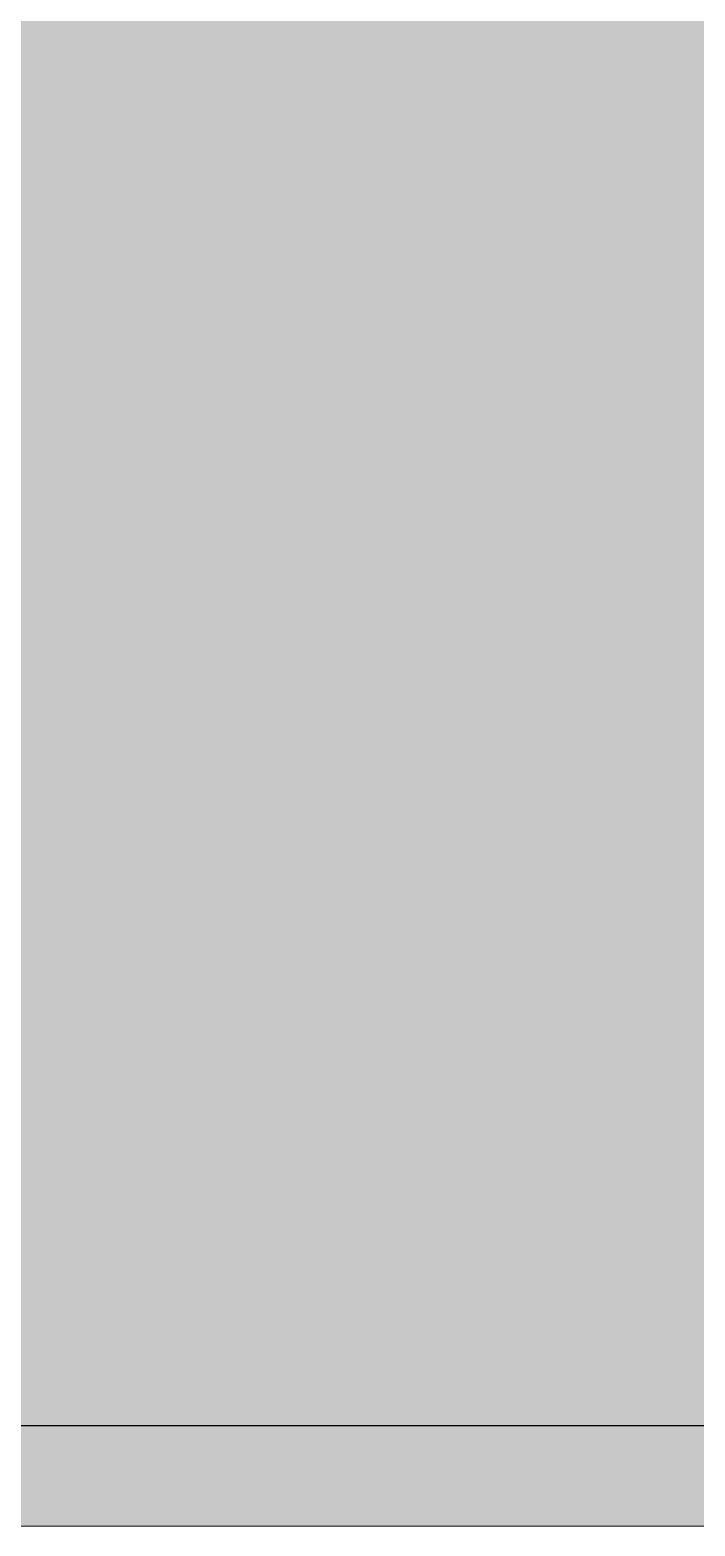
# Model space of a CAD drawing. Header units: metres. Extents: x -208 to 1512, y -277 to 123.
# Drawn here: x 828.219 to 828.681, y -15.07 to -14.029 of the extents above; entities that cross this region are included whole.
import ezdxf

# ---------------------------------------------------------------- set-up
doc = ezdxf.new("R2010")
doc.units = ezdxf.units.M
doc.header["$MEASUREMENT"] = 0
doc.linetypes.add('Baufluchtlinie', pattern=[2.6, 1.6, -1])
for name, color, linetype in [('330 Dachaufbau', 7, 'Continuous'), ('918 Lageplan Beschriftung.x', 7, 'Continuous'), ('Neubau_840 Baulinien', 7, 'Continuous')]:
    doc.layers.add(name, color=color, linetype=linetype)

# ---------------------------------------------------------------- blocks, each defined once
blk = doc.blocks.new('Dachfläche_65_5', base_point=(831.5173, -10.4))
at = {"layer": '330 Dachaufbau', "linetype": 'Continuous', "lineweight": 0, "true_color": 0x000000}
h = blk.add_hatch(color=18, dxfattribs=at)
h.paths.add_polyline_path([(831.5173, -13.585), (828.5723, -13.585), (828.5723, -11.155), (831.5173, -11.155), (831.5173, -10.4), (825.2954, -10.4), (825.3125, -15.07), (826.2744, -15.07), (826.2744, -14.228), (828.0244, -14.228), (828.0244, -15.07), (828.7028, -15.07), (828.7028, -14.228), (830.4528, -14.228), (830.4528, -15.07), (831.5173, -15.07)])
h.paths.add_polyline_path([(826.3203, -12.8025), (826.3203, -11.2013), (828.0203, -11.2013), (828.0203, -12.8025)], flags=0)
at = {"layer": '330 Dachaufbau', "color": 7, "linetype": 'Continuous', "lineweight": 18, "flags": 128}
blk.add_lwpolyline([(828.7028, -15.07), (828.0244, -15.07)], dxfattribs=at)

msp = doc.modelspace()

# ---------------------------------------------------------------- hatches: boundary and pattern name
at = {"layer": '918 Lageplan Beschriftung.x', "linetype": 'Continuous', "lineweight": 0, "true_color": 0x3f0000}
msp.add_hatch(color=18, dxfattribs=at).paths.add_polyline_path([(825.3125, -15.07), (830.6323, -15.07), (830.6323, -15.97), (838.8623, -15.97), (838.8623, -15.07), (844.1921, -15.07), (844.2425, 0.07), (838.3473, 0.07), (838.3473, 0.8), (831.1473, 0.8), (831.1473, 0.07), (825.257, 0.07)])

# ---------------------------------------------------------------- linework, layer by layer
at = {"layer": 'Neubau_840 Baulinien', "color": 1, "linetype": 'Baufluchtlinie', "lineweight": 25, "true_color": 0xfb0106}
msp.add_lwpolyline([(806.3056, -14.8926), (825.2573, -15), (844.2449, -15.0005), (863.2334, -15.0159)], dxfattribs=at)

# ---------------------------------------------------------------- next in the draw order: block references
at = {"layer": '330 Dachaufbau', "color": 7, "linetype": 'Continuous', "lineweight": 18}
msp.add_blockref('Dachfläche_65_5', (831.5173, -10.4), dxfattribs=at)

doc.saveas('drawing.dxf')
